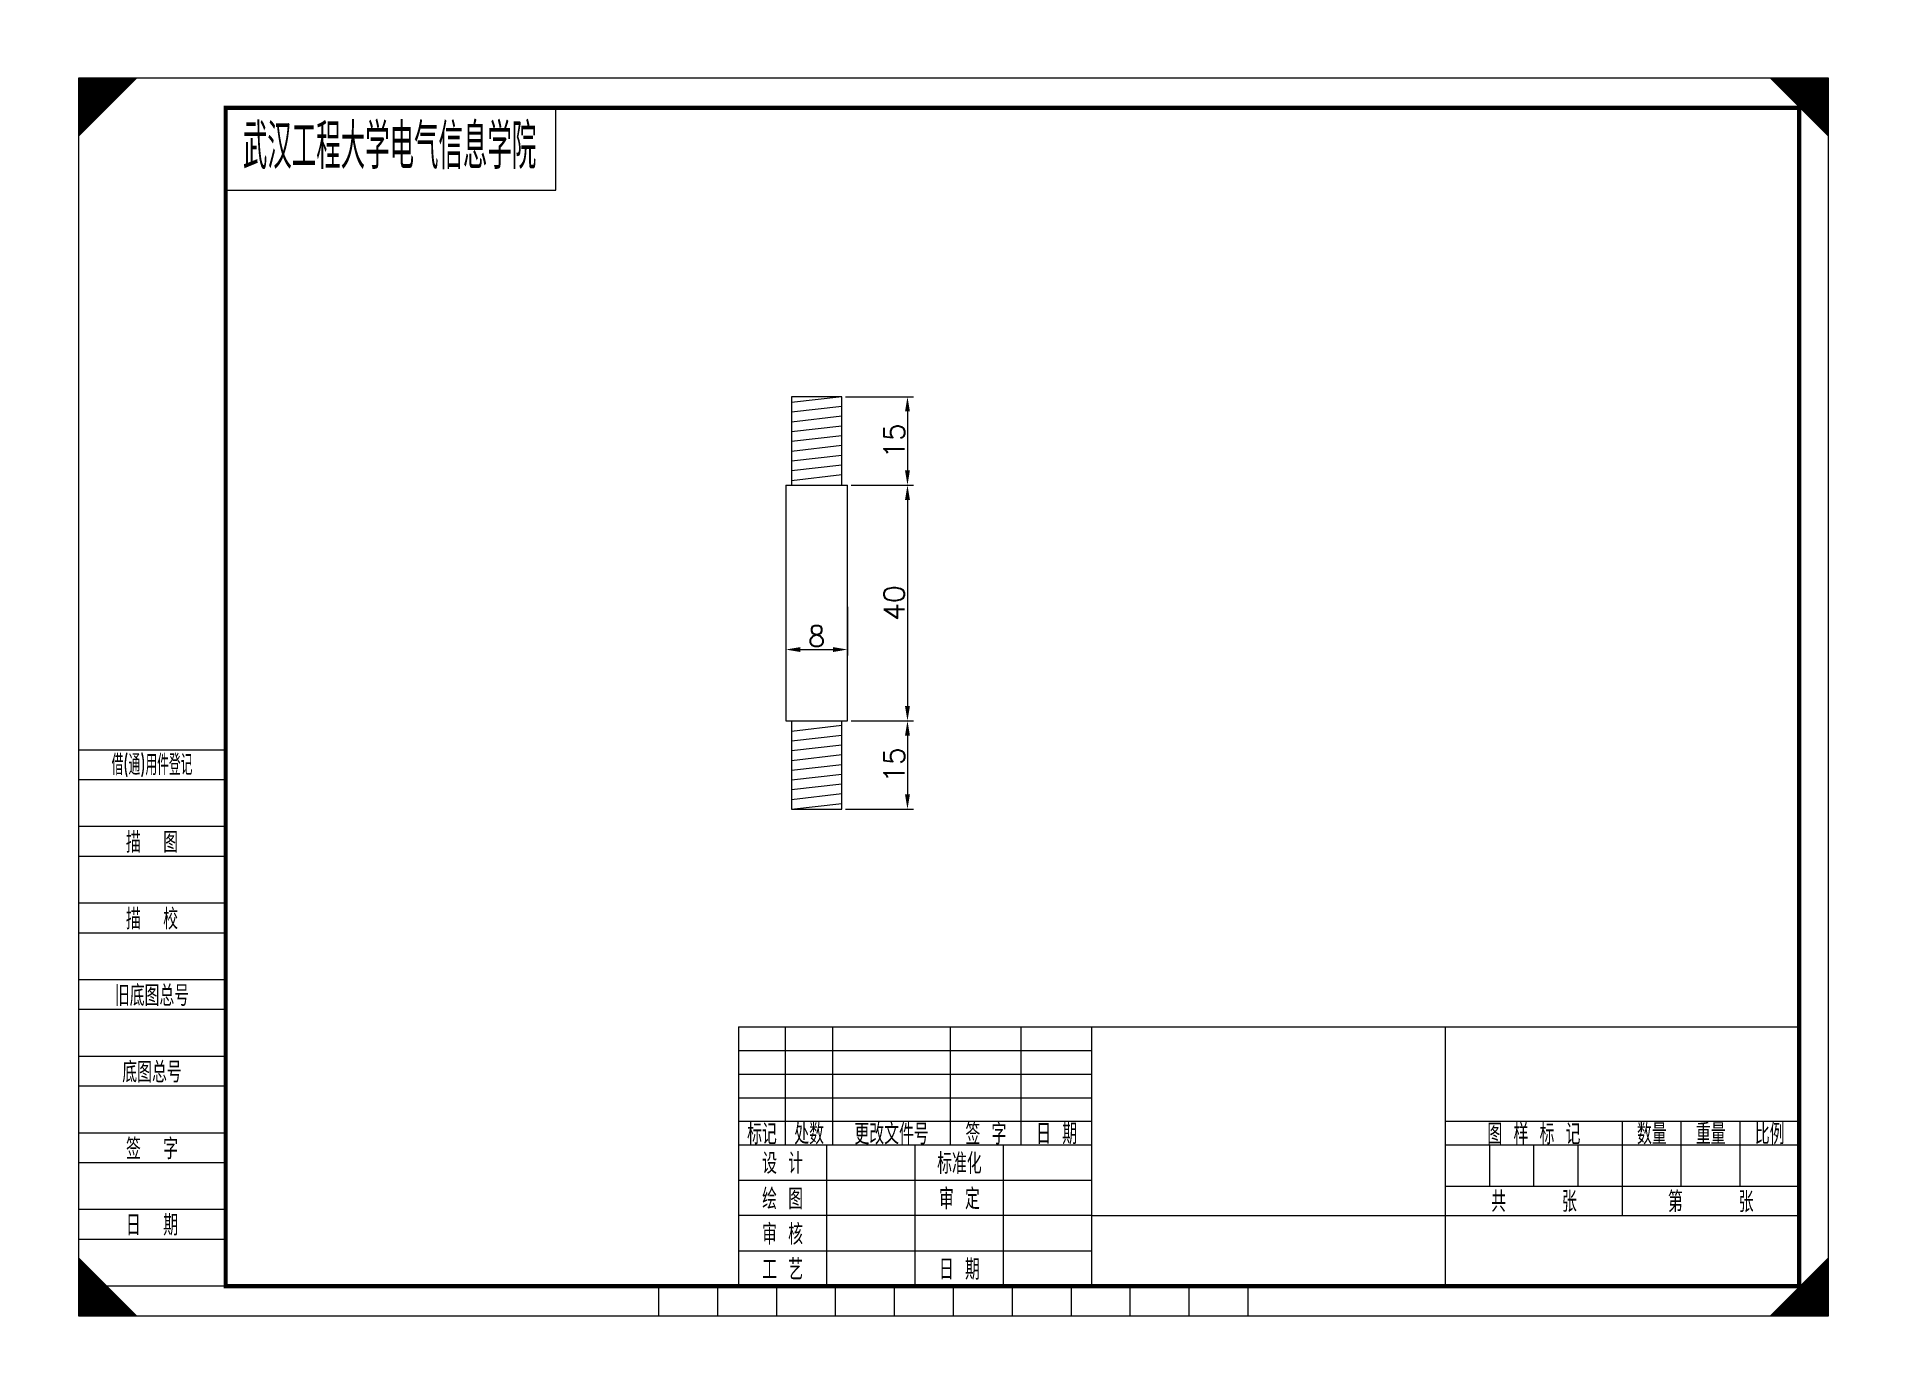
# Model space of a CAD drawing. Extents: x 540 to 851, y 596 to 820.
import ezdxf
from ezdxf.enums import TextEntityAlignment as Align

# ---------------------------------------------------------------- set-up
doc = ezdxf.new("R2010")
doc.units = 0
doc.header["$LTSCALE"] = 2
doc.layers.get('0').update_dxf_attribs({"linetype": 'CONTINUOUS', "lineweight": 18})
doc.layers.get('DEFPOINTS').update_dxf_attribs({"linetype": 'CONTINUOUS', "lineweight": 18})
for name, color, linetype, lineweight in [('00', 7, 'CONTINUOUS', 18), ('1', 6, 'CONTINUOUS', 18), ('BORDER', 7, 'CONTINUOUS', 18), ('DIM', 1, 'CONTINUOUS', 18), ('TEXT', 7, 'CONTINUOUS', 18)]:
    doc.layers.add(name, color=color, linetype=linetype, lineweight=lineweight)
doc.styles.get("Standard").update_dxf_attribs({"font": 'txt.shx', "bigfont": 'hzcf.shx'})
doc.styles.add('STANDARD 0.75', font='gbenor.shx', dxfattribs={"bigfont": 'gbcbig.shx'})
doc.styles.add('YKYHZ', font='gbenor.shx', dxfattribs={"bigfont": 'gbcbig.shx'})
doc.dimstyles.get("Standard").update_dxf_attribs({"dimtxt": 3.5, "dimasz": 2.5, "dimexe": 1, "dimexo": 0.625, "dimgap": 0.5, "dimtad": 1, "dimzin": 12, "dimdsep": 46, "dimtxsty": 'Standard', "dimcen": -0.09, "dimclrd": 256, "dimclre": 256, "dimclrt": 7, "dimazin": 3, "dimtfac": 1, "dimtmove": 1, "dimatfit": 3, "dimfxl": 1, "dimtolj": 1, "dimtzin": 0, "dimlwd": -1, "dimlwe": -1, "dimarcsym": 0})

# ---------------------------------------------------------------- blocks, each defined once
blk = doc.blocks.new('*U0')
at = {"layer": '00', "color": 7, "linetype": 'Continuous', "ltscale": 5}
for p, q in [((81, 205), (25, 205)), ((25, 205), (25, 191)), ((81, 191), (81, 205)), ((25, 191), (81, 191)), ((112, 49), (292, 49)), ((112, 49), (112, 5)), ((172, 5), (172, 49)), ((232, 5), (232, 49)), ((292, 5), (292, 49)), ((112, 29), (172, 29)), ((127, 5), (127, 29)), ((142, 5), (142, 29)), ((157, 5), (157, 29)), ((172, 17), (292, 17))]:
    blk.add_line(p, q, dxfattribs=at)
at = {"layer": '1', "color": 5, "linetype": 'Continuous', "ltscale": 5}
for p, q in [((25, 96), (0, 96)), ((0, 91), (25, 91)), ((25, 83), (0, 83)), ((25, 83), (0, 83)), ((0, 78), (25, 78)), ((25, 70), (0, 70)), ((0, 65), (25, 65)), ((25, 57), (0, 57)), ((0, 52), (25, 52)), ((120, 29), (120, 49)), ((128, 29), (128, 49)), ((148, 29), (148, 49)), ((160, 29), (160, 49)), ((25, 44), (0, 44)), ((112, 45), (172, 45)), ((112, 41), (172, 41)), ((0, 39), (25, 39)), ((112, 37), (172, 37)), ((112, 33), (172, 33)), ((232, 33), (292, 33)), ((262, 17), (262, 33)), ((272, 22), (272, 33)), ((282, 22), (282, 33)), ((25, 31), (0, 31)), ((232, 29), (292, 29)), ((239.5, 22), (239.5, 29)), ((247, 22), (247, 29)), ((254.5, 22), (254.5, 29)), ((0, 26), (25, 26)), ((112, 23), (172, 23)), ((232, 22), (292, 22)), ((25, 18), (0, 18)), ((172, 17), (112, 17)), ((0, 13), (25, 13)), ((112, 11), (172, 11)), ((25, 5), (0, 5)), ((25, 5), (0, 5)), ((25, 5), (0, 5)), ((25, 5), (0, 5)), ((25, 5), (0, 5))]:
    blk.add_line(p, q, dxfattribs=at)
at = {"layer": 'BORDER', "color": 1, "linetype": 'Continuous', "ltscale": 5}
for points in [[(0, 210, 0, 14.14, 0), (5, 205, 14.14, 14.14, 0)], [(297, 210, 0, 14.14, 0), (292, 205, 14.14, 14.14, 0)], [(0, 0, 0, 14.14, 0), (5, 5, 14.14, 14.14, 0)], [(297, 0, 0, 14.14, 0), (292, 5, 14.14, 14.14, 0)]]:
    blk.add_lwpolyline(points, format="xyseb", dxfattribs=at)
blk.add_lwpolyline([(0, 0), (297, 0), (297, 210), (0, 210)], close=True, dxfattribs=at)
at = {"layer": 'BORDER', "color": 1, "linetype": 'Continuous', "ltscale": 5, "const_width": 0.7}
blk.add_lwpolyline([(25, 5), (292, 5), (292, 205), (25, 205)], close=True, dxfattribs=at)
at = {"layer": 'TEXT', "color": 1, "linetype": 'Continuous', "ltscale": 5}
for points in [[(98.5, 0), (98.5, 5)], [(108.5, 0), (108.5, 5)], [(118.5, 0), (118.5, 5)], [(128.5, 0), (128.5, 5)], [(138.5, 0), (138.5, 5)], [(148.5, 0), (148.5, 5)], [(158.5, 0), (158.5, 5)], [(168.5, 0), (168.5, 5)], [(178.5, 0), (178.5, 5)], [(188.5, 0), (188.5, 5)], [(198.5, 0), (198.5, 5)], [(98.5, 0), (198.5, 0)]]:
    blk.add_lwpolyline(points, dxfattribs=at)
at = {"layer": 'TEXT', "color": 7, "linetype": 'Continuous', "ltscale": 5, "style": 'YKYHZ', "width": 0.790251}
blk.add_text('借(通)用件登记', height=3.5, dxfattribs=at).set_placement((12.5, 93.5), align=Align.MIDDLE)
at = {"layer": 'TEXT', "color": 7, "linetype": 'Continuous', "ltscale": 5, "style": 'YKYHZ'}
for s, p in [('描  图', (12.5, 80.5)), ('描  校', (12.5, 67.5)), ('旧底图总号', (12.5, 54.5)), ('底图总号', (12.5, 41.5)), ('标记', (116, 31)), ('处数', (124, 31)), ('更改文件号', (138, 31)), ('签 字', (154, 31)), ('日 期', (166, 31)), ('图 样 标 记', (247, 31)), ('数量', (267, 31)), ('重量', (277, 31)), ('比例', (287, 31)), ('签  字', (12.5, 28.5)), ('设 计', (119.5, 26)), ('标准化', (149.5, 26)), ('绘 图', (119.5, 20)), ('审 定', (149.5, 20)), ('共     张', (247, 19.5)), ('第     张', (277, 19.5)), ('日  期', (12.5, 15.5)), ('审 核', (119.5, 14)), ('工 艺', (119.5, 8)), ('日 期', (149.5, 8))]:
    blk.add_text(s, height=3.5, dxfattribs=at).set_placement(p, align=Align.MIDDLE)
blk = doc.blocks.new('*U9')
blk.add_line((4.25, 0.49), (-4.25, -0.49))
blk = doc.blocks.new('*U11')
at = {"color": 0, "linetype": 'ByBlock', "lineweight": -2, "transparency": 16777216}
for p in [(0, 0), (0, -1.66), (0, -3.32), (0, -4.97), (0, -6.63), (0, -8.29), (0, -9.95), (0, -11.61), (0, -13.26)]:
    blk.add_blockref('*U9', p, dxfattribs=at)
blk = doc.blocks.new('*U12')
blk.add_line((4.25, 0.49), (-4.25, -0.49))
blk = doc.blocks.new('*U13')
at = {"color": 0, "linetype": 'ByBlock', "lineweight": -2, "transparency": 16777216}
for p in [(0, 0), (0, -1.66), (0, -3.32), (0, -4.97), (0, -6.63), (0, -8.29), (0, -9.95), (0, -11.61), (0, -13.26)]:
    blk.add_blockref('*U12', p, dxfattribs=at)
blk = doc.blocks.new('*D15')
at = {"layer": 'DEFPOINTS', "color": 0, "ltscale": 5, "transparency": 16777216}
for p in [(676.78, 758.66), (677.78, 743.66), (687.94, 743.66)]:
    blk.add_point(p, dxfattribs=at)
at = {"layer": 'DIM', "ltscale": 5, "transparency": 16777216}
for p, q in [((677.4, 758.66), (688.94, 758.66)), ((687.94, 756.16), (687.94, 746.16)), ((678.4, 743.66), (688.94, 743.66))]:
    blk.add_line(p, q, dxfattribs=at)
for points in [[(687.52, 756.16), (688.35, 756.16), (687.94, 758.66)], [(687.52, 746.16), (688.35, 746.16), (687.94, 743.66)]]:
    blk.add_solid(points, dxfattribs=at)
at = {"layer": 'DIM', "color": 7, "ltscale": 5, "transparency": 16777216, "insert": (685.69, 751.16), "char_height": 3.5, "attachment_point": 5, "rotation": 90}
blk.add_mtext('\\A1;15', dxfattribs=at)
blk = doc.blocks.new('*D16')
at = {"layer": 'DEFPOINTS', "color": 0, "ltscale": 5, "transparency": 16777216}
for p in [(677.78, 743.66), (677.78, 703.66), (687.94, 703.66)]:
    blk.add_point(p, dxfattribs=at)
at = {"layer": 'DIM', "ltscale": 5, "transparency": 16777216}
for p, q in [((678.4, 743.66), (688.94, 743.66)), ((687.94, 741.16), (687.94, 706.16)), ((678.4, 703.66), (688.94, 703.66))]:
    blk.add_line(p, q, dxfattribs=at)
for points in [[(687.52, 741.16), (688.35, 741.16), (687.94, 743.66)], [(687.52, 706.16), (688.35, 706.16), (687.94, 703.66)]]:
    blk.add_solid(points, dxfattribs=at)
at = {"layer": 'DIM', "color": 7, "ltscale": 5, "transparency": 16777216, "insert": (685.69, 723.66), "char_height": 3.5, "attachment_point": 5, "rotation": 90}
blk.add_mtext('\\A1;40', dxfattribs=at)
blk = doc.blocks.new('*D17')
at = {"layer": 'DEFPOINTS', "color": 0, "ltscale": 5, "transparency": 16777216}
for p in [(677.78, 703.66), (676.78, 688.66), (687.94, 688.66)]:
    blk.add_point(p, dxfattribs=at)
at = {"layer": 'DIM', "ltscale": 5, "transparency": 16777216}
for p, q in [((678.4, 703.66), (688.94, 703.66)), ((687.94, 701.16), (687.94, 691.16)), ((677.4, 688.66), (688.94, 688.66))]:
    blk.add_line(p, q, dxfattribs=at)
for points in [[(687.52, 701.16), (688.35, 701.16), (687.94, 703.66)], [(687.52, 691.16), (688.35, 691.16), (687.94, 688.66)]]:
    blk.add_solid(points, dxfattribs=at)
at = {"layer": 'DIM', "color": 7, "ltscale": 5, "transparency": 16777216, "insert": (685.69, 696.16), "char_height": 3.5, "attachment_point": 5, "rotation": 90}
blk.add_mtext('\\A1;15', dxfattribs=at)
blk = doc.blocks.new('*D19')
at = {"layer": 'DEFPOINTS', "color": 0, "ltscale": 5, "transparency": 16777216}
for p in [(667.28, 723.66), (677.78, 723.66), (677.78, 715.76)]:
    blk.add_point(p, dxfattribs=at)
at = {"layer": 'DIM', "ltscale": 5, "transparency": 16777216}
for p, q in [((667.28, 723.03), (667.28, 714.76)), ((677.78, 723.03), (677.78, 714.76)), ((669.78, 715.76), (675.28, 715.76))]:
    blk.add_line(p, q, dxfattribs=at)
for points in [[(669.78, 716.17), (669.78, 715.34), (667.28, 715.76)], [(675.28, 716.17), (675.28, 715.34), (677.78, 715.76)]]:
    blk.add_solid(points, dxfattribs=at)
at = {"layer": 'DIM', "color": 7, "ltscale": 5, "transparency": 16777216, "insert": (672.53, 718.01), "char_height": 3.5, "attachment_point": 5}
blk.add_mtext('\\A1;8', dxfattribs=at)

msp = doc.modelspace()

# ---------------------------------------------------------------- linework, layer by layer
for p, q in [((668.278, 758.66), (668.278, 743.66)), ((676.778, 758.66), (668.278, 758.66)), ((676.778, 743.66), (676.778, 758.66)), ((667.278, 743.66), (667.278, 703.66)), ((668.278, 743.66), (676.778, 743.66)), ((677.778, 703.66), (677.778, 743.66)), ((668.278, 703.66), (676.778, 703.66)), ((668.278, 703.66), (668.278, 688.66)), ((676.778, 688.66), (676.778, 703.66)), ((668.278, 688.66), (676.778, 688.66))]:
    msp.add_line(p, q)
at = {"ltscale": 5}
for p, q in [((667.278, 743.66), (677.778, 743.66)), ((667.278, 703.66), (677.778, 703.66))]:
    msp.add_line(p, q, dxfattribs=at)

# ---------------------------------------------------------------- block references
msp.add_blockref('*U11', (672.528, 758.169))
at = {"rotation": 180}
msp.add_blockref('*U13', (672.528, 689.151), dxfattribs=at)
at = {"layer": 'BORDER', "linetype": 'Continuous', "ltscale": 5}
msp.add_blockref('*U0', (547.249, 602.704), dxfattribs=at)

# ---------------------------------------------------------------- texts
at = {"style": 'STANDARD 0.75', "width": 0.75}
msp.add_text('武汉工程大学电气信息学院', height=7.68474, dxfattribs=at).set_placement((575.167, 797.31))

# ---------------------------------------------------------------- dimensions: what is measured, and where the dimension line sits
at = {"layer": 'DIM', "ltscale": 5}
for base, p1, p2, picture, middle in [((687.936, 743.66), (676.778, 758.66), (677.778, 743.66), '*D15', (685.686, 751.16)), ((687.936, 703.66), (677.778, 743.66), (677.778, 703.66), '*D16', (685.686, 723.66)), ((687.936, 688.66), (677.778, 703.66), (676.778, 688.66), '*D17', (685.686, 696.16))]:
    dim = msp.add_linear_dim(base=base, p1=p1, p2=p2, angle=90, dimstyle='Standard', dxfattribs=at)
    dim.commit()
    dim.dimension.update_dxf_attribs({"geometry": picture, "text_midpoint": middle})
dim = msp.add_linear_dim(base=(677.778, 715.758), p1=(667.278, 723.66), p2=(677.778, 723.66), text='8', dimstyle='Standard', dxfattribs=at)
dim.commit()
dim.dimension.update_dxf_attribs({"geometry": '*D19', "text_midpoint": (672.528, 718.008)})

doc.saveas('drawing.dxf')
